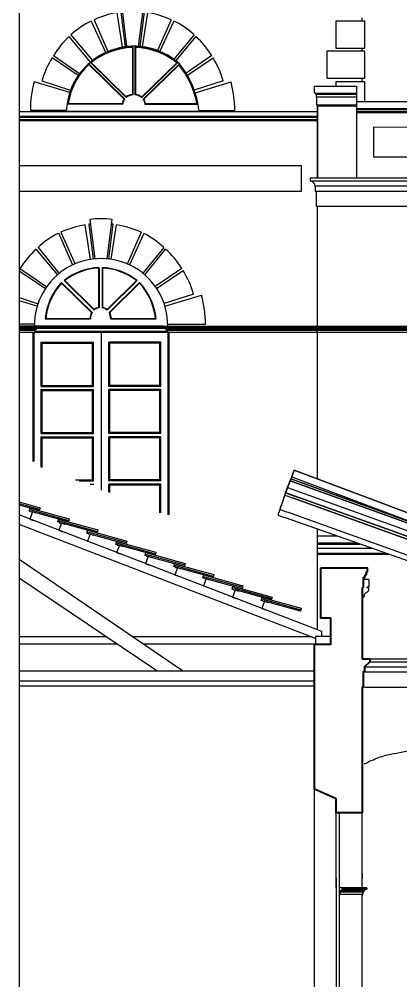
# Model space of a CAD drawing. Extents: x -43 to 90, y 6 to 81.
# Drawn here: x -30.53 to -26.77, y 64.25 to 73.7 of the extents above; entities that cross this region are included whole.
import ezdxf

# ---------------------------------------------------------------- set-up
doc = ezdxf.new("R2010")
doc.units = 0
doc.header["$LTSCALE"] = 0.1
doc.header["$MEASUREMENT"] = 0
for name, color, linetype in [('cobertura nova', 4, 'CONTINUOUS'), ('imagem', 7, 'CONTINUOUS'), ('visto', 9, 'CONTINUOUS')]:
    doc.layers.add(name, color=color, linetype=linetype)
doc.layers.add('cortado', color=7, linetype='CONTINUOUS', lineweight=40)

msp = doc.modelspace()

# ---------------------------------------------------------------- linework, layer by layer
at = {"layer": 'cobertura nova'}
for p, q in [((-27.8451, 69.2042), (-27.852, 69.1859)), ((-27.852, 69.1859), (-27.8451, 69.2042)), ((-27.8451, 69.2042), (-27.852, 69.1859)), ((-27.8519, 69.1858), (-27.845, 69.2042)), ((-27.8519, 69.1859), (-27.8451, 69.2042)), ((-27.8451, 69.2042), (-27.8519, 69.1859)), ((-27.8519, 69.1859), (-27.8451, 69.2042)), ((-27.845, 69.2042), (-27.8519, 69.1859)), ((-27.8519, 69.1859), (-27.845, 69.2042)), ((-27.845, 69.2042), (-27.8519, 69.1859)), ((-27.8519, 69.1859), (-27.845, 69.2042)), ((-27.845, 69.2042), (-27.8519, 69.1859)), ((-27.8519, 69.1859), (-27.845, 69.2042)), ((-27.845, 69.2042), (-27.8519, 69.1859)), ((-27.8519, 69.1859), (-27.845, 69.2042)), ((-27.845, 69.2042), (-27.8519, 69.1859)), ((-27.8519, 69.1859), (-27.845, 69.2042)), ((-27.845, 69.2042), (-27.8519, 69.1858)), ((-27.8519, 69.1858), (-27.845, 69.2042)), ((-27.845, 69.2042), (-27.8519, 69.1858)), ((-27.8519, 69.1858), (-27.845, 69.2042)), ((-27.8205, 69.2698), (-27.8451, 69.2042)), ((-27.8451, 69.2042), (-27.8451, 69.2042)), ((-27.8451, 69.2042), (-27.8451, 69.2042)), ((-27.8451, 69.2042), (-27.845, 69.2042)), ((-27.845, 69.2042), (-27.8204, 69.2697)), ((-27.845, 69.2042), (-26.1748, 68.5777)), ((-27.845, 69.2042), (-27.845, 69.2042)), ((-27.845, 69.2042), (-27.845, 69.2042)), ((-27.845, 69.2042), (-27.845, 69.2042)), ((-27.845, 69.2042), (-27.845, 69.2042)), ((-27.845, 69.2042), (-27.845, 69.2042)), ((-27.845, 69.2042), (-27.845, 69.2042)), ((-27.8205, 69.2698), (-27.8397, 69.2187)), ((-27.8397, 69.2187), (-27.8205, 69.2698)), ((-27.8205, 69.2698), (-27.8397, 69.2187)), ((-27.8397, 69.2187), (-27.8205, 69.2698)), ((-27.8397, 69.2187), (-27.8397, 69.2187)), ((-27.8397, 69.2187), (-27.8397, 69.2187)), ((-27.8396, 69.2186), (-27.8204, 69.2698)), ((-27.8204, 69.2698), (-27.8396, 69.2186)), ((-27.8396, 69.2186), (-27.8204, 69.2698)), ((-27.8204, 69.2698), (-27.8396, 69.2186)), ((-27.8396, 69.2186), (-27.8204, 69.2698)), ((-27.8204, 69.2698), (-27.8396, 69.2186)), ((-27.8396, 69.2186), (-27.8204, 69.2698)), ((-27.8204, 69.2698), (-27.8396, 69.2186)), ((-27.8396, 69.2186), (-27.8205, 69.2698)), ((-27.8205, 69.2698), (-27.8396, 69.2186)), ((-27.8396, 69.2186), (-27.8205, 69.2698)), ((-27.8205, 69.2698), (-27.8396, 69.2186)), ((-27.8396, 69.2186), (-27.8205, 69.2698)), ((-27.8204, 69.2697), (-27.8396, 69.2186)), ((-27.8396, 69.2186), (-27.8204, 69.2697)), ((-27.8204, 69.2697), (-27.8396, 69.2186)), ((-27.8396, 69.2186), (-27.8396, 69.2186)), ((-27.8396, 69.2186), (-27.8396, 69.2186)), ((-27.8396, 69.2186), (-27.8396, 69.2186)), ((-27.8396, 69.2186), (-27.8396, 69.2186)), ((-27.8396, 69.2186), (-27.8396, 69.2186)), ((-27.8396, 69.2186), (-27.8396, 69.2186)), ((-27.8396, 69.2186), (-27.8396, 69.2186)), ((-27.8396, 69.2186), (-27.8396, 69.2186)), ((-27.8205, 69.2698), (-27.8205, 69.2698)), ((-27.8205, 69.2698), (-27.8205, 69.2698)), ((-27.8205, 69.2698), (-27.8205, 69.2698)), ((-27.8205, 69.2698), (-27.8205, 69.2698)), ((-27.8204, 69.2698), (-27.8204, 69.2698)), ((-27.8204, 69.2698), (-27.8204, 69.2698)), ((-27.8204, 69.2698), (-27.8204, 69.2698)), ((-27.8204, 69.2698), (-27.8204, 69.2698)), ((-27.8204, 69.2697), (-25.7496, 68.493)), ((-27.8204, 69.2697), (-27.8204, 69.2697)), ((-27.8204, 69.2697), (-25.7496, 68.493)), ((-25.7496, 68.493), (-27.8204, 69.2697)), ((-27.8204, 69.2697), (-27.8204, 69.2697)), ((-25.7496, 68.493), (-27.8204, 69.2697)), ((-27.8204, 69.2697), (-27.8204, 69.2697)), ((-27.8204, 69.2697), (-25.7496, 68.493)), ((-27.8204, 69.2697), (-27.8204, 69.2697)), ((-27.8204, 69.2697), (-25.7496, 68.493)), ((-25.7496, 68.493), (-27.8204, 69.2697)), ((-27.8204, 69.2697), (-25.7496, 68.493)), ((-27.8204, 69.2697), (-27.8204, 69.2697)), ((-27.8204, 69.2697), (-25.7496, 68.493)), ((-27.8204, 69.2697), (-27.8204, 69.2697)), ((-27.8204, 69.2697), (-25.7496, 68.493)), ((-25.7496, 68.493), (-27.8204, 69.2697)), ((-27.8204, 69.2697), (-27.8204, 69.2697)), ((-27.8204, 69.2697), (-25.7496, 68.493)), ((-27.8204, 69.2697), (-27.8204, 69.2697)), ((-27.8204, 69.2697), (-25.7496, 68.493)), ((-25.7496, 68.493), (-27.8204, 69.2697)), ((-27.8204, 69.2697), (-27.8204, 69.2697)), ((-25.7496, 68.493), (-27.8204, 69.2697)), ((-27.8204, 69.2697), (-27.8204, 69.2697)), ((-27.8204, 69.2697), (-25.7496, 68.493)), ((-27.8204, 69.2697), (-27.8204, 69.2697)), ((-27.8204, 69.2697), (-25.7496, 68.493)), ((-25.7496, 68.493), (-27.8204, 69.2697)), ((-27.8204, 69.2697), (-27.8204, 69.2697)), ((-25.7496, 68.493), (-27.8204, 69.2697)), ((-27.8204, 69.2697), (-27.8204, 69.2697)), ((-27.8204, 69.2697), (-25.7496, 68.493)), ((-27.8204, 69.2697), (-27.8204, 69.2697)), ((-27.8204, 69.2697), (-25.7496, 68.493)), ((-25.7496, 68.493), (-27.8204, 69.2697)), ((-27.8204, 69.2697), (-27.8204, 69.2697)), ((-27.8204, 69.2697), (-25.7496, 68.493)), ((-27.8204, 69.2697), (-25.7496, 68.493)), ((-25.7496, 68.493), (-27.8204, 69.2697)), ((-27.8204, 69.2697), (-27.8204, 69.2697)), ((-25.7496, 68.493), (-27.8204, 69.2697)), ((-27.8204, 69.2697), (-27.8204, 69.2697)), ((-27.8204, 69.2697), (-25.7496, 68.493)), ((-27.8204, 69.2697), (-27.8204, 69.2697)), ((-27.8204, 69.2697), (-25.7496, 68.493)), ((-25.7496, 68.493), (-27.8204, 69.2697)), ((-25.7496, 68.493), (-27.8204, 69.2697)), ((-27.8204, 69.2697), (-27.8204, 69.2697)), ((-25.7496, 68.493), (-27.8204, 69.2697)), ((-27.8204, 69.2697), (-27.8204, 69.2697)), ((-27.8204, 69.2697), (-27.8204, 69.2697)), ((-25.7496, 68.493), (-27.8204, 69.2697)), ((-27.8204, 69.2697), (-25.7496, 68.493)), ((-27.8204, 69.2697), (-27.8204, 69.2697)), ((-27.8204, 69.2697), (-25.7496, 68.493)), ((-25.7496, 68.493), (-27.8204, 69.2697)), ((-25.7496, 68.493), (-27.8204, 69.2697)), ((-27.8204, 69.2697), (-27.8204, 69.2697)), ((-27.8204, 69.2697), (-27.8204, 69.2697)), ((-27.8204, 69.2697), (-27.8204, 69.2697)), ((-27.8204, 69.2697), (-27.8204, 69.2697)), ((-27.8204, 69.2697), (-27.8204, 69.2697)), ((-27.8204, 69.2697), (-27.8204, 69.2697)), ((-27.8204, 69.2697), (-27.8204, 69.2697)), ((-27.8204, 69.2697), (-27.8204, 69.2697)), ((-27.8204, 69.2697), (-27.8204, 69.2697)), ((-25.7496, 68.493), (-27.8204, 69.2697)), ((-27.8204, 69.2697), (-27.8204, 69.2697)), ((-25.7496, 68.493), (-27.8204, 69.2697)), ((-27.8204, 69.2697), (-27.8204, 69.2697)), ((-27.8204, 69.2697), (-25.7496, 68.493)), ((-27.8204, 69.2697), (-27.8204, 69.2697)), ((-27.8204, 69.2697), (-25.7496, 68.493)), ((-27.8203, 69.2697), (-25.7496, 68.493)), ((-27.8203, 69.2697), (-27.8203, 69.2697)), ((-27.8203, 69.2697), (-27.8203, 69.2697)), ((-27.8826, 69.1125), (-27.9058, 69.0465)), ((-27.9057, 69.0464), (-27.8825, 69.1125)), ((-27.8825, 69.1125), (-27.9007, 69.061)), ((-27.9007, 69.061), (-27.8826, 69.1125)), ((-27.8826, 69.1125), (-27.9007, 69.061)), ((-27.9007, 69.061), (-27.8826, 69.1125)), ((-27.8826, 69.1125), (-27.9007, 69.061)), ((-27.9007, 69.061), (-27.8826, 69.1125)), ((-27.8826, 69.1125), (-27.9007, 69.061)), ((-27.9007, 69.061), (-27.8826, 69.1125)), ((-27.8826, 69.1125), (-27.9007, 69.061)), ((-27.9007, 69.061), (-27.8826, 69.1125)), ((-27.8825, 69.1125), (-27.9006, 69.061)), ((-27.9006, 69.061), (-27.8825, 69.1125)), ((-27.8825, 69.1125), (-27.9006, 69.061)), ((-27.9006, 69.061), (-27.8825, 69.1125)), ((-27.8825, 69.1125), (-27.9006, 69.061)), ((-27.9006, 69.061), (-27.8825, 69.1125)), ((-27.8825, 69.1125), (-27.9006, 69.061)), ((-27.9006, 69.061), (-27.8825, 69.1125)), ((-27.8825, 69.1125), (-27.9006, 69.061)), ((-27.9006, 69.061), (-27.8825, 69.1125)), ((-27.8849, 69.1014), (-27.8613, 69.1673)), ((-27.8612, 69.1672), (-27.8849, 69.1014)), ((-27.8826, 69.1125), (-27.8826, 69.1125)), ((-27.8826, 69.1125), (-27.8826, 69.1125)), ((-27.8826, 69.1125), (-27.8826, 69.1125)), ((-27.8826, 69.1125), (-27.8826, 69.1125)), ((-27.8825, 69.1125), (-27.8811, 69.112)), ((-27.8825, 69.1125), (-27.8825, 69.1125)), ((-27.8825, 69.1125), (-27.8811, 69.112)), ((-27.8825, 69.1125), (-27.8825, 69.1125)), ((-27.8825, 69.1125), (-27.8811, 69.112)), ((-27.8811, 69.112), (-27.8825, 69.1125)), ((-27.8811, 69.112), (-27.8825, 69.1125)), ((-27.8825, 69.1125), (-27.8825, 69.1125)), ((-27.8825, 69.1125), (-27.8811, 69.112)), ((-27.8825, 69.1125), (-27.8825, 69.1125)), ((-27.8811, 69.112), (-27.8825, 69.1125)), ((-27.8811, 69.112), (-27.8825, 69.1125)), ((-27.8825, 69.1125), (-27.8825, 69.1125)), ((-27.8811, 69.112), (-27.8825, 69.1125)), ((-27.8825, 69.1125), (-27.8825, 69.1125)), ((-27.8825, 69.1125), (-27.8825, 69.1125)), ((-27.8811, 69.112), (-27.8825, 69.1125)), ((-27.8825, 69.1125), (-27.8825, 69.1125)), ((-27.8825, 69.1125), (-27.8811, 69.112)), ((-27.8825, 69.1125), (-27.8825, 69.1125)), ((-27.8811, 69.112), (-27.8825, 69.1125)), ((-27.8825, 69.1125), (-27.8811, 69.112)), ((-27.8825, 69.1125), (-27.8825, 69.1125)), ((-27.8825, 69.1125), (-27.8825, 69.1125)), ((-27.8811, 69.112), (-27.8825, 69.1125)), ((-27.8825, 69.1125), (-27.8825, 69.1125)), ((-27.8825, 69.1125), (-27.8811, 69.112)), ((-27.8825, 69.1125), (-27.8825, 69.1125)), ((-27.8825, 69.1125), (-27.8825, 69.1125)), ((-27.8825, 69.1125), (-27.8825, 69.1125)), ((-27.8825, 69.1125), (-27.8825, 69.1125)), ((-27.8825, 69.1125), (-27.8825, 69.1125)), ((-27.8825, 69.1125), (-27.8825, 69.1125)), ((-27.8825, 69.1125), (-27.8825, 69.1125)), ((-27.8825, 69.1125), (-27.8825, 69.1125)), ((-27.8825, 69.1125), (-27.8825, 69.1125)), ((-27.8825, 69.1125), (-27.8825, 69.1125)), ((-27.8825, 69.1125), (-27.8825, 69.1125)), ((-27.8825, 69.1125), (-27.8825, 69.1125)), ((-27.8825, 69.1125), (-27.8825, 69.1125)), ((-27.8825, 69.1125), (-27.8825, 69.1125)), ((-27.8811, 69.112), (-27.8825, 69.1125)), ((-27.8825, 69.1125), (-27.8825, 69.1125)), ((-27.8811, 69.112), (-27.8825, 69.1125)), ((-27.8825, 69.1125), (-27.8825, 69.1125)), ((-27.8825, 69.1125), (-27.8811, 69.112)), ((-27.8811, 69.112), (-27.8825, 69.1125)), ((-27.8825, 69.1125), (-27.8825, 69.1125)), ((-27.8825, 69.1125), (-27.8825, 69.1125)), ((-27.8825, 69.1125), (-27.8811, 69.112)), ((-27.8825, 69.1125), (-27.8811, 69.112)), ((-27.8825, 69.1125), (-27.8825, 69.1125)), ((-27.8825, 69.1125), (-27.8811, 69.112)), ((-27.8811, 69.112), (-27.8825, 69.1125)), ((-27.8825, 69.1125), (-27.8825, 69.1125)), ((-27.8811, 69.112), (-27.8825, 69.1125)), ((-27.8825, 69.1125), (-27.8825, 69.1125)), ((-27.8825, 69.1125), (-27.8811, 69.112)), ((-27.8825, 69.1125), (-27.8825, 69.1125)), ((-27.8825, 69.1125), (-27.8811, 69.112)), ((-27.8811, 69.112), (-27.8825, 69.1125)), ((-27.8825, 69.1125), (-27.8825, 69.1125)), ((-27.8811, 69.112), (-27.8825, 69.1125)), ((-27.8825, 69.1125), (-27.8825, 69.1125)), ((-27.8811, 69.112), (-27.8825, 69.1125)), ((-27.8825, 69.1125), (-27.8825, 69.1125)), ((-27.8825, 69.1125), (-27.8811, 69.112)), ((-27.8825, 69.1125), (-27.8825, 69.1125)), ((-27.8811, 69.112), (-27.8825, 69.1125)), ((-27.8825, 69.1125), (-27.8824, 69.1125)), ((-27.8824, 69.1125), (-27.8811, 69.112)), ((-27.8824, 69.1125), (-27.8824, 69.1125)), ((-27.8824, 69.1125), (-27.8811, 69.112)), ((-27.8824, 69.1125), (-27.8824, 69.1125)), ((-27.8824, 69.1125), (-27.8811, 69.112)), ((-27.8824, 69.1125), (-27.8824, 69.1125)), ((-27.8824, 69.1125), (-27.8824, 69.1125)), ((-27.8824, 69.1125), (-27.8811, 69.112)), ((-27.8811, 69.112), (-27.8824, 69.1125)), ((-27.8824, 69.1125), (-27.8824, 69.1125)), ((-27.8613, 69.1673), (-27.8797, 69.1159)), ((-27.8797, 69.1159), (-27.8797, 69.1159)), ((-27.8612, 69.1672), (-27.8613, 69.1673)), ((-27.8612, 69.1673), (-27.8613, 69.1673)), ((-27.8613, 69.1673), (-27.8613, 69.1673)), ((-27.8613, 69.1673), (-27.8612, 69.1673)), ((-27.8613, 69.1673), (-27.8613, 69.1673)), ((-27.8613, 69.1673), (-27.8613, 69.1673)), ((-25.3777, 68.2738), (-27.8612, 69.1673)), ((-27.8612, 69.1673), (-27.8612, 69.1673)), ((-27.8612, 69.1673), (-25.3777, 68.2738)), ((-27.8612, 69.1673), (-27.8612, 69.1673)), ((-27.8613, 69.1673), (-27.8612, 69.1673)), ((-27.8612, 69.1673), (-20.26, 66.4326)), ((-27.8613, 69.1673), (-27.8613, 69.1673)), ((-20.26, 66.4326), (-27.8612, 69.1673)), ((-27.8613, 69.1673), (-27.8612, 69.1673)), ((-27.8612, 69.1673), (-20.26, 66.4326)), ((-20.26, 66.4326), (-27.8613, 69.1673)), ((-27.8613, 69.1673), (-27.8613, 69.1673)), ((-20.26, 66.4326), (-27.8612, 69.1673)), ((-27.8612, 69.1673), (-20.26, 66.4326)), ((-20.26, 66.4326), (-27.8613, 69.1673)), ((-27.8613, 69.1673), (-27.8613, 69.1673)), ((-27.8612, 69.1673), (-20.26, 66.4326)), ((-27.8613, 69.1673), (-27.8612, 69.1673)), ((-27.8612, 69.1673), (-20.26, 66.4326)), ((-27.8613, 69.1673), (-27.8612, 69.1673)), ((-27.8612, 69.1673), (-20.26, 66.4326)), ((-27.8613, 69.1673), (-27.8613, 69.1673)), ((-27.8613, 69.1673), (-27.8613, 69.1673)), ((-20.26, 66.4326), (-27.8612, 69.1673)), ((-27.8612, 69.1673), (-27.8613, 69.1673)), ((-27.8613, 69.1673), (-27.8612, 69.1673)), ((-27.8612, 69.1673), (-20.26, 66.4326)), ((-27.8613, 69.1673), (-27.8613, 69.1673)), ((-27.8612, 69.1673), (-20.26, 66.4326)), ((-27.8612, 69.1673), (-27.8613, 69.1673)), ((-20.26, 66.4326), (-27.8612, 69.1673)), ((-27.8612, 69.1673), (-27.8613, 69.1673)), ((-27.8612, 69.1673), (-27.8612, 69.1673)), ((-27.8612, 69.1673), (-25.3777, 68.2738)), ((-27.8612, 69.1673), (-27.8612, 69.1673)), ((-27.8612, 69.1673), (-27.8612, 69.1673)), ((-27.8612, 69.1673), (-25.3777, 68.2738)), ((-25.3777, 68.2738), (-27.8612, 69.1673)), ((-27.8612, 69.1673), (-27.8612, 69.1673)), ((-27.8612, 69.1673), (-27.8612, 69.1673)), ((-27.8612, 69.1673), (-27.8612, 69.1673)), ((-27.8612, 69.1673), (-25.3777, 68.2738)), ((-27.8612, 69.1673), (-27.8612, 69.1673)), ((-27.8612, 69.1673), (-27.8612, 69.1673)), ((-27.8612, 69.1673), (-25.3777, 68.2738)), ((-25.3777, 68.2738), (-27.8612, 69.1673)), ((-27.8612, 69.1673), (-27.8612, 69.1673)), ((-25.3777, 68.2738), (-27.8612, 69.1673)), ((-27.8612, 69.1673), (-27.8612, 69.1673)), ((-27.8612, 69.1673), (-27.8612, 69.1673)), ((-27.8612, 69.1673), (-25.3777, 68.2738)), ((-27.8612, 69.1673), (-27.8612, 69.1673)), ((-27.8612, 69.1673), (-27.8612, 69.1673)), ((-27.8612, 69.1673), (-25.3777, 68.2738)), ((-25.3777, 68.2738), (-27.8612, 69.1673)), ((-27.8612, 69.1673), (-27.8612, 69.1673)), ((-27.8612, 69.1673), (-27.8612, 69.1673)), ((-27.8612, 69.1673), (-27.8612, 69.1673)), ((-27.8612, 69.1673), (-27.8612, 69.1673)), ((-27.8612, 69.1673), (-25.3777, 68.2738)), ((-27.8612, 69.1673), (-27.8612, 69.1673)), ((-27.8612, 69.1673), (-27.8612, 69.1673)), ((-27.8612, 69.1673), (-25.3777, 68.2738)), ((-25.3777, 68.2738), (-27.8612, 69.1673)), ((-27.8612, 69.1673), (-27.8612, 69.1673)), ((-27.8612, 69.1673), (-27.8612, 69.1673)), ((-27.8612, 69.1673), (-27.8612, 69.1673)), ((-27.8612, 69.1673), (-27.8612, 69.1673)), ((-27.8612, 69.1673), (-25.3777, 68.2738)), ((-27.8612, 69.1673), (-27.8612, 69.1673)), ((-27.8612, 69.1673), (-27.8612, 69.1673)), ((-27.8612, 69.1673), (-25.3777, 68.2738)), ((-25.3777, 68.2738), (-27.8612, 69.1673)), ((-27.8612, 69.1673), (-27.8612, 69.1673)), ((-25.3777, 68.2738), (-27.8612, 69.1673)), ((-27.8612, 69.1673), (-27.8612, 69.1673)), ((-27.8612, 69.1673), (-27.8612, 69.1673)), ((-27.8612, 69.1673), (-25.3777, 68.2738)), ((-27.8612, 69.1673), (-27.8612, 69.1673)), ((-27.8612, 69.1673), (-25.3777, 68.2738)), ((-25.3777, 68.2738), (-27.8612, 69.1673)), ((-27.8612, 69.1673), (-27.8612, 69.1673)), ((-27.8612, 69.1673), (-25.3777, 68.2738)), ((-27.8612, 69.1673), (-27.8612, 69.1673)), ((-27.8612, 69.1673), (-27.8612, 69.1673)), ((-27.8612, 69.1673), (-25.3777, 68.2738)), ((-25.3777, 68.2738), (-27.8612, 69.1673)), ((-27.8612, 69.1673), (-27.8612, 69.1673)), ((-25.3777, 68.2738), (-27.8612, 69.1673)), ((-27.8612, 69.1673), (-27.8612, 69.1673)), ((-27.8612, 69.1673), (-25.3777, 68.2738)), ((-27.8612, 69.1673), (-27.8612, 69.1673)), ((-27.8612, 69.1673), (-27.8612, 69.1673)), ((-27.8612, 69.1673), (-25.3777, 68.2738)), ((-27.8612, 69.1673), (-27.8612, 69.1673)), ((-27.8612, 69.1673), (-27.8612, 69.1673)), ((-27.8612, 69.1673), (-27.8612, 69.1673)), ((-27.8612, 69.1673), (-27.8612, 69.1673)), ((-27.8612, 69.1673), (-27.8612, 69.1673)), ((-27.8612, 69.1673), (-27.8612, 69.1673)), ((-27.8612, 69.1673), (-27.8612, 69.1673)), ((-27.8612, 69.1673), (-27.8612, 69.1673)), ((-27.8612, 69.1673), (-27.8612, 69.1673)), ((-27.8612, 69.1673), (-27.8612, 69.1673)), ((-27.8612, 69.1673), (-27.8612, 69.1673)), ((-27.8612, 69.1673), (-27.8612, 69.1673)), ((-27.8612, 69.1673), (-27.8612, 69.1673)), ((-27.8612, 69.1673), (-27.8612, 69.1673)), ((-27.8612, 69.1673), (-27.8612, 69.1673)), ((-27.8612, 69.1673), (-27.8612, 69.1673)), ((-27.8612, 69.1673), (-27.8612, 69.1673)), ((-27.8612, 69.1673), (-27.8612, 69.1673)), ((-27.8612, 69.1673), (-27.8612, 69.1673)), ((-27.8612, 69.1673), (-27.8612, 69.1673)), ((-27.8612, 69.1673), (-27.8612, 69.1673)), ((-27.8612, 69.1673), (-27.8612, 69.1673)), ((-27.8612, 69.1673), (-27.8612, 69.1673)), ((-27.8612, 69.1673), (-27.8612, 69.1673)), ((-27.8612, 69.1673), (-27.8612, 69.1673)), ((-27.8612, 69.1673), (-27.8612, 69.1673)), ((-27.8612, 69.1673), (-27.8612, 69.1673)), ((-27.8612, 69.1673), (-27.8612, 69.1673)), ((-27.8612, 69.1673), (-27.8612, 69.1673)), ((-27.8612, 69.1673), (-27.8612, 69.1673)), ((-27.8612, 69.1673), (-27.8612, 69.1673)), ((-27.8612, 69.1673), (-27.8612, 69.1673)), ((-27.8612, 69.1673), (-27.8612, 69.1673)), ((-27.8612, 69.1673), (-27.8612, 69.1673)), ((-27.8612, 69.1673), (-27.8612, 69.1672)), ((-27.8612, 69.1672), (-20.26, 66.4326)), ((-20.26, 66.4326), (-27.8612, 69.1672)), ((-27.8608, 69.1671), (-27.8537, 69.1865)), ((-27.8537, 69.1865), (-27.8608, 69.1671)), ((-27.8608, 69.1671), (-27.8537, 69.1865)), ((-27.8537, 69.1865), (-27.8608, 69.1671)), ((-27.8608, 69.1671), (-27.8537, 69.1865)), ((-27.8537, 69.1865), (-27.8608, 69.1671)), ((-27.8608, 69.1671), (-27.8537, 69.1865)), ((-27.8537, 69.1865), (-27.8608, 69.1671)), ((-27.8608, 69.1671), (-27.8537, 69.1865)), ((-27.8537, 69.1865), (-27.8608, 69.1671)), ((-27.8537, 69.1865), (-27.8607, 69.1671)), ((-27.8607, 69.1671), (-27.8537, 69.1865)), ((-27.8537, 69.1865), (-27.8607, 69.1671)), ((-27.8607, 69.1671), (-27.8537, 69.1865)), ((-27.8537, 69.1865), (-27.8607, 69.1671)), ((-27.8537, 69.1865), (-27.8537, 69.1865)), ((-27.8537, 69.1865), (-27.8537, 69.1865)), ((-27.8537, 69.1865), (-27.8537, 69.1865)), ((-27.8537, 69.1865), (-27.8537, 69.1865)), ((-27.8537, 69.1865), (-27.8537, 69.1865)), ((-27.8537, 69.1865), (-27.8537, 69.1865)), ((-27.8537, 69.1865), (-27.8537, 69.1865)), ((-27.8537, 69.1865), (-27.8537, 69.1865)), ((-27.8537, 69.1865), (-27.8537, 69.1865)), ((-27.8537, 69.1865), (-27.8537, 69.1865)), ((-27.8537, 69.1865), (-27.8537, 69.1865)), ((-27.8537, 69.1865), (-27.8537, 69.1865)), ((-27.8537, 69.1865), (-27.8537, 69.1865)), ((-27.8537, 69.1865), (-27.8537, 69.1865)), ((-27.8537, 69.1865), (-27.8537, 69.1865)), ((-27.8537, 69.1865), (-27.8537, 69.1865)), ((-27.8537, 69.1865), (-27.8537, 69.1865)), ((-27.8537, 69.1865), (-27.8537, 69.1865)), ((-27.8537, 69.1865), (-27.8537, 69.1865)), ((-27.8537, 69.1865), (-27.8537, 69.1865)), ((-27.8537, 69.1865), (-27.8537, 69.1865)), ((-27.8537, 69.1865), (-27.8537, 69.1865)), ((-27.8537, 69.1865), (-27.8537, 69.1865)), ((-27.8537, 69.1865), (-27.8537, 69.1865)), ((-27.8537, 69.1865), (-27.8537, 69.1865)), ((-27.8537, 69.1865), (-25.7978, 68.441)), ((-25.7978, 68.441), (-27.8537, 69.1865)), ((-27.8537, 69.1865), (-27.8537, 69.1865)), ((-27.8537, 69.1865), (-25.7978, 68.441)), ((-27.8537, 69.1865), (-27.8537, 69.1865)), ((-27.8537, 69.1865), (-25.7978, 68.441)), ((-27.8537, 69.1865), (-27.8537, 69.1865)), ((-27.8537, 69.1865), (-25.7978, 68.441)), ((-27.8537, 69.1865), (-27.8537, 69.1865)), ((-27.8537, 69.1865), (-25.7978, 68.441)), ((-27.8537, 69.1865), (-27.8537, 69.1865)), ((-27.8537, 69.1865), (-25.7978, 68.441)), ((-27.8537, 69.1865), (-27.8537, 69.1865)), ((-25.7978, 68.441), (-27.8537, 69.1865)), ((-27.8537, 69.1865), (-25.7978, 68.441)), ((-27.8537, 69.1865), (-27.8537, 69.1865)), ((-27.8537, 69.1865), (-25.7978, 68.441)), ((-25.7978, 68.441), (-27.8537, 69.1865)), ((-27.8537, 69.1865), (-27.8537, 69.1865)), ((-25.7978, 68.441), (-27.8537, 69.1865)), ((-27.8537, 69.1865), (-27.8537, 69.1865)), ((-27.8537, 69.1865), (-25.7978, 68.441)), ((-27.8537, 69.1865), (-25.7978, 68.441)), ((-27.8537, 69.1865), (-27.8537, 69.1865)), ((-25.7978, 68.441), (-27.8537, 69.1865)), ((-27.8537, 69.1865), (-25.7978, 68.441)), ((-27.8537, 69.1865), (-27.8537, 69.1865)), ((-27.8537, 69.1865), (-25.7978, 68.441)), ((-25.7978, 68.441), (-27.8537, 69.1865)), ((-27.8537, 69.1865), (-27.8537, 69.1865)), ((-25.7978, 68.441), (-27.8537, 69.1865)), ((-27.8537, 69.1865), (-27.8537, 69.1865)), ((-27.8537, 69.1865), (-25.7978, 68.441)), ((-27.8537, 69.1865), (-27.8537, 69.1865)), ((-27.8537, 69.1865), (-25.7978, 68.441)), ((-27.8537, 69.1865), (-27.8537, 69.1865)), ((-25.7978, 68.441), (-27.8537, 69.1865)), ((-27.8537, 69.1865), (-27.8537, 69.1865)), ((-25.7978, 68.441), (-27.8537, 69.1865)), ((-27.8537, 69.1865), (-27.8537, 69.1865)), ((-27.8537, 69.1865), (-25.7978, 68.441)), ((-27.8537, 69.1865), (-27.8537, 69.1865)), ((-25.7978, 68.441), (-27.8537, 69.1865)), ((-27.8537, 69.1865), (-27.8537, 69.1865)), ((-27.8537, 69.1865), (-25.7978, 68.441)), ((-27.8537, 69.1865), (-27.8537, 69.1865)), ((-27.8537, 69.1865), (-25.7978, 68.441)), ((-27.8537, 69.1865), (-27.8537, 69.1865)), ((-25.7978, 68.441), (-27.8537, 69.1865)), ((-27.8537, 69.1865), (-27.8537, 69.1865)), ((-27.8537, 69.1865), (-25.7978, 68.441)), ((-27.8537, 69.1865), (-27.8537, 69.1865)), ((-25.7978, 68.441), (-27.8537, 69.1865)), ((-25.7978, 68.441), (-27.8537, 69.1865)), ((-25.7978, 68.441), (-27.8537, 69.1865)), ((-27.8537, 69.1865), (-27.8537, 69.1865)), ((-27.8537, 69.1865), (-25.7978, 68.441)), ((-27.8537, 69.1865), (-27.8537, 69.1865)), ((-25.7978, 68.441), (-27.8537, 69.1865)), ((-27.8537, 69.1865), (-27.8537, 69.1865)), ((-25.7978, 68.441), (-27.8537, 69.1865)), ((-27.8537, 69.1865), (-27.8537, 69.1865)), ((-25.7978, 68.441), (-27.8537, 69.1865)), ((-27.8537, 69.1865), (-27.8537, 69.1865)), ((-25.7978, 68.441), (-27.8537, 69.1865)), ((-27.8537, 69.1865), (-27.8537, 69.1865)), ((-27.8537, 69.1865), (-25.7978, 68.441)), ((-27.9119, 69.0265), (-27.9627, 68.8854)), ((-27.9058, 69.0465), (-27.9239, 68.995)), ((-27.9239, 68.995), (-27.9058, 69.0465)), ((-27.9058, 69.0465), (-27.9239, 68.9949)), ((-27.9239, 68.9949), (-27.9058, 69.0465)), ((-27.9058, 69.0465), (-27.9239, 68.9949)), ((-27.9239, 68.9949), (-27.9058, 69.0465)), ((-27.9058, 69.0465), (-27.9239, 68.9949)), ((-27.9239, 68.9949), (-27.9058, 69.0464)), ((-27.9058, 69.0464), (-27.9239, 68.9949)), ((-27.9239, 68.9949), (-27.9058, 69.0464)), ((-27.9058, 69.0464), (-27.9239, 68.9949)), ((-27.9239, 68.9949), (-27.9058, 69.0464)), ((-27.9057, 69.0464), (-27.9239, 68.9949)), ((-27.9239, 68.9949), (-27.9057, 69.0464)), ((-27.9238, 68.9949), (-27.9057, 69.0464)), ((-27.9057, 69.0464), (-27.9238, 68.9949)), ((-27.9238, 68.9949), (-27.9057, 69.0464)), ((-27.9057, 69.0464), (-27.9238, 68.9949)), ((-27.9238, 68.9949), (-27.9057, 69.0464)), ((-27.9057, 69.0464), (-27.9238, 68.9949)), ((-27.9238, 68.9949), (-27.9057, 69.0464)), ((-27.9119, 69.0265), (-27.8366, 68.9995)), ((-27.9058, 69.0465), (-27.9058, 69.0465)), ((-27.9058, 69.0465), (-27.9058, 69.0465)), ((-27.9058, 69.0465), (-27.9058, 69.0465)), ((-27.9058, 69.0464), (-27.9058, 69.0464)), ((-27.9058, 69.0464), (-27.9058, 69.0464)), ((-27.9058, 69.0464), (-27.9057, 69.0464)), ((-27.3594, 68.8543), (-27.9057, 69.0464)), ((-27.9057, 69.0464), (-27.9057, 69.0464)), ((-27.9057, 69.0464), (-27.9057, 69.0464)), ((-27.9057, 69.0464), (-27.9057, 69.0464)), ((-27.9057, 69.0464), (-27.9057, 69.0464)), ((-27.8849, 69.1014), (-27.9034, 69.05)), ((-27.9034, 69.05), (-27.8849, 69.1014)), ((-27.8849, 69.1014), (-27.9034, 69.05)), ((-27.9034, 69.05), (-27.9034, 69.05)), ((-27.9034, 69.05), (-27.9034, 69.05)), ((-27.9034, 69.05), (-27.9034, 69.05)), ((-27.9034, 69.05), (-20.3022, 66.3154)), ((-20.3021, 66.3154), (-27.9034, 69.05)), ((-27.9007, 69.061), (-27.9007, 69.061)), ((-27.9007, 69.061), (-27.9007, 69.061)), ((-27.9007, 69.061), (-27.9007, 69.061)), ((-27.9007, 69.061), (-27.9007, 69.061)), ((-27.9007, 69.061), (-27.9007, 69.061)), ((-27.9006, 69.061), (-27.9006, 69.061)), ((-27.9006, 69.061), (-27.9006, 69.061)), ((-27.9006, 69.061), (-27.9006, 69.061)), ((-27.9006, 69.061), (-27.9006, 69.061)), ((-27.9006, 69.061), (-27.9006, 69.061)), ((-27.8849, 69.1014), (-27.8849, 69.1014)), ((-27.8849, 69.1014), (-27.8849, 69.1014)), ((-27.8849, 69.1014), (-27.8849, 69.1014)), ((-27.8849, 69.1014), (-27.8849, 69.1014)), ((-27.8849, 69.1014), (-27.8849, 69.1014)), ((-27.8849, 69.1014), (-27.8849, 69.1014)), ((-27.8849, 69.1014), (-20.2837, 66.3667)), ((-27.9559, 68.9048), (-27.9427, 68.9411)), ((-27.9321, 68.9713), (-27.9466, 68.9301)), ((-27.9321, 68.9713), (-27.9318, 68.9712)), ((-27.9321, 68.9713), (-27.932, 68.9707)), ((-27.9318, 68.9712), (-27.9313, 68.9725)), ((-27.9256, 68.9892), (-27.9235, 68.9948)), ((-27.9235, 68.9948), (-27.9256, 68.9892)), ((-27.9256, 68.9892), (-27.9235, 68.9948)), ((-27.9256, 68.9892), (-27.9256, 68.9892)), ((-27.9256, 68.9892), (-27.9256, 68.9892)), ((-27.9256, 68.9892), (-27.9253, 68.9891)), ((-27.9253, 68.9891), (-27.9256, 68.9892)), ((-27.9253, 68.9891), (-27.9256, 68.9892)), ((-27.9239, 68.995), (-27.9239, 68.995)), ((-27.9239, 68.9949), (-27.9239, 68.9949)), ((-27.9239, 68.9949), (-27.9239, 68.9949)), ((-27.9239, 68.9949), (-27.9239, 68.9949)), ((-27.9239, 68.9949), (-27.9239, 68.9949)), ((-27.9239, 68.9949), (-27.9239, 68.9949)), ((-27.9239, 68.9949), (-27.9239, 68.9949)), ((-27.9233, 68.9947), (-27.9238, 68.9949)), ((-27.9238, 68.9949), (-27.9238, 68.9949)), ((-27.9238, 68.9949), (-27.9238, 68.9949)), ((-27.9238, 68.9949), (-27.9238, 68.9949)), ((-27.9238, 68.9949), (-27.9233, 68.9947)), ((-27.8366, 68.9995), (-27.8366, 68.9994)), ((-25.4283, 68.133), (-27.8366, 68.9995)), ((-27.8366, 68.9994), (-25.4283, 68.133)), ((-25.7496, 68.493), (-27.1267, 69.0095)), ((-27.9623, 68.8853), (-27.9818, 68.8298)), ((-27.9818, 68.8298), (-27.9064, 68.8033)), ((-27.9627, 68.8854), (-27.8874, 68.8583)), ((-27.9556, 68.9051), (-27.9559, 68.9048)), ((-27.9557, 68.9048), (-27.9559, 68.9048)), ((-25.4791, 67.9919), (-27.8874, 68.8583)), ((-20.26, 66.4326), (-27.102, 68.8941)), ((-25.9877, 68.1286), (-27.9064, 68.8033))]:
    msp.add_line(p, q, dxfattribs=at)
at = {"layer": 'cortado', "linetype": 'ByBlock'}
msp.add_lwpolyline([(-27.5593, 68.3123), (-27.1021, 68.3123), (-27.1021, 68.2673), (-27.1132, 68.2673), (-27.1132, 68.2416), (-27.1232, 68.2416), (-27.1321, 68.2123), (-27.1421, 68.2123), (-27.1421, 68.1223), (-27.1521, 68.1123), (-27.1522, 67.4176), (-27.0771, 67.4175), (-27.0771, 67.3876), (-27.1271, 67.3375), (-27.1271, 67.2876), (-27.1421, 67.2875), (-27.1421, 67.1375), (-27.1521, 67.1375), (-27.1521, 65.9023), (-27.4071, 65.9023), (-27.4071, 66.0398), (-27.6208, 66.1334), (-27.6208, 67.5595), (-27.4605, 67.5595), (-27.4605, 67.8169), (-27.5593, 67.8169)], close=True, dxfattribs=at)
at = {"layer": 'imagem', "linetype": 'ByBlock'}
msp.add_lwpolyline([(-30.5272, 81.1636), (-30.5272, 59.1814), (-8.6408, 59.1814), (-8.6408, 81.1636)], close=True, dxfattribs=at)
at = {"layer": 'visto'}
for p, q in [((-29.5089, 73.4299), (-29.5623, 73.7704)), ((-29.5281, 73.7756), (-29.4855, 73.4334)), ((-29.5177, 73.8217), (-29.4696, 73.4353)), ((-29.353, 73.4378), (-29.3051, 73.8217)), ((-29.3369, 73.4365), (-29.2946, 73.7756)), ((-29.3133, 73.434), (-29.2605, 73.7704)), ((-29.6752, 73.3786), (-29.8196, 73.6879)), ((-29.7909, 73.698), (-29.6536, 73.388)), ((-29.032, 73.698), (-29.165, 73.3975)), ((-29.1428, 73.3888), (-29.0033, 73.6879)), ((-30.0186, 73.55), (-29.8062, 73.2991)), ((-28.8043, 73.55), (-29.0057, 73.3121)), ((-29.8253, 73.2837), (-30.0362, 73.5346)), ((-28.9861, 73.2973), (-28.7867, 73.5346)), ((-29.4127, 73.4257), (-29.4133, 72.9647)), ((-29.4077, 73.4307), (-29.4083, 72.9603)), ((-29.3877, 73.4307), (-29.3883, 72.9603)), ((-29.3827, 73.4256), (-29.3833, 72.9647)), ((-29.9461, 73.1511), (-30.2038, 73.3261)), ((-30.1912, 73.3466), (-29.9327, 73.1698)), ((-29.8424, 73.2655), (-29.4891, 72.92)), ((-29.8265, 73.2781), (-29.4757, 72.9348)), ((-29.8187, 73.2778), (-29.4756, 72.9415)), ((-28.9693, 73.2768), (-29.3211, 72.9347)), ((-28.9771, 73.2765), (-29.3211, 72.9413)), ((-28.6316, 73.3466), (-28.884, 73.174)), ((-28.8722, 73.1542), (-28.619, 73.3261)), ((-29.8425, 73.2589), (-29.4957, 72.9192)), ((-28.9535, 73.2641), (-29.3077, 72.9198)), ((-28.9533, 73.2576), (-29.3011, 72.919)), ((-30.0297, 72.9834), (-30.3808, 73.0878)), ((-30.3034, 73.0998), (-30.0214, 73.0069)), ((-28.5194, 73.0998), (-28.8037, 73.0062)), ((-28.7957, 72.9826), (-28.442, 73.0878)), ((-27.6196, 73.0475), (-27.2061, 73.0475)), ((-27.6196, 72.9775), (-27.6196, 73.0475)), ((-27.2061, 73.0475), (-27.2061, 72.1425)), ((-27.6096, 72.9775), (-27.6196, 72.9775)), ((-27.6096, 72.9775), (-27.2061, 72.9775)), ((-27.6096, 72.9775), (-27.6096, 72.9675)), ((-27.6046, 72.9675), (-27.6096, 72.9675)), ((-27.6046, 72.9675), (-27.2061, 72.9675)), ((-27.6046, 72.9675), (-27.6046, 72.9425)), ((-27.5996, 72.9425), (-27.6046, 72.9425)), ((-27.5996, 72.9425), (-27.2061, 72.9425)), ((-27.5996, 72.9425), (-27.5996, 72.8625)), ((-27.2061, 72.8975), (-25.1886, 72.8966)), ((-30.5272, 72.7965), (-27.5896, 72.7965)), ((-30.063, 72.8083), (-30.4171, 72.8083)), ((-30.0633, 72.8018), (-28.7566, 72.8018)), ((-30.0506, 72.8718), (-29.508, 72.8709)), ((-30.0442, 72.8768), (-29.5124, 72.876)), ((-29.289, 72.8707), (-28.7712, 72.8707)), ((-29.2845, 72.8757), (-28.7775, 72.8757)), ((-28.7577, 72.8083), (-28.4058, 72.8083)), ((-27.5996, 72.8625), (-27.5946, 72.8625)), ((-27.5946, 72.8625), (-27.2061, 72.8625)), ((-27.5946, 72.8625), (-27.5946, 72.8525)), ((-27.5946, 72.8525), (-27.5896, 72.8525)), ((-27.5896, 72.1425), (-27.5896, 72.8525)), ((-27.5896, 72.8525), (-27.2061, 72.8525)), ((-27.5896, 72.8525), (-27.5896, 72.1425)), ((-27.2061, 72.8275), (-25.1886, 72.8266)), ((-27.2061, 72.8175), (-25.1886, 72.8166)), ((-27.2061, 72.7975), (-25.1886, 72.7966)), ((-27.5896, 72.7484), (-30.5272, 72.7484)), ((-27.5896, 72.7384), (-30.5272, 72.7384)), ((-27.5896, 72.7156), (-30.5272, 72.7156)), ((-27.5896, 72.7056), (-30.5272, 72.7056)), ((-27.2061, 72.7875), (-25.1886, 72.7866)), ((-27.6646, 72.1425), (-27.6646, 72.1125)), ((-27.6646, 72.1425), (-27.6646, 72.1125)), ((-24.7283, 72.1423), (-27.6646, 72.1425)), ((-24.7062, 72.1123), (-27.6646, 72.1125)), ((-27.6146, 72.0625), (-27.6146, 72.0125)), ((-27.6146, 72.0625), (-27.6146, 72.0125)), ((-25.9314, 72.0624), (-27.6146, 72.0625)), ((-27.5996, 72.0125), (-27.6146, 72.0125)), ((-27.5996, 72.0125), (-27.6146, 72.0125)), ((-25.9808, 72.0124), (-27.6146, 72.0125)), ((-27.5996, 71.8625), (-27.5996, 72.0125)), ((-27.5996, 71.8625), (-27.5896, 71.8625)), ((-27.5897, 70.6885), (-27.5895, 71.8625)), ((-26.2889, 71.8624), (-27.5896, 71.8625)), ((-29.8241, 71.344), (-29.8781, 71.684)), ((-29.843, 71.6894), (-29.7999, 71.3474)), ((-29.8322, 71.7362), (-29.7834, 71.3491)), ((-29.6625, 71.3494), (-29.6137, 71.7362)), ((-29.646, 71.3478), (-29.6029, 71.6894)), ((-29.6218, 71.3443), (-29.5679, 71.684)), ((-30.0019, 71.2919), (-30.1376, 71.6002)), ((-30.1181, 71.6105), (-29.9796, 71.3016)), ((-29.3279, 71.6105), (-29.4608, 71.3028)), ((-29.4385, 71.2932), (-29.2984, 71.6002)), ((-30.1463, 71.1932), (-30.3603, 71.4446)), ((-30.3422, 71.4602), (-30.1369, 71.2091)), ((-29.1038, 71.4602), (-29.3077, 71.2108)), ((-29.2882, 71.1949), (-29.0857, 71.4446)), ((-30.268, 71.0554), (-30.5272, 71.2293)), ((-30.5197, 71.2537), (-30.2547, 71.0747)), ((-29.7463, 71.257), (-29.7463, 70.8711)), ((-29.7413, 71.2621), (-29.7413, 70.8669)), ((-29.7113, 71.2621), (-29.7113, 70.8669)), ((-29.7063, 71.257), (-29.7063, 70.8711)), ((-28.9263, 71.2537), (-29.1889, 71.0763)), ((-29.1756, 71.057), (-28.9134, 71.2329)), ((-30.1101, 71.1104), (-29.8163, 70.8215)), ((-30.11, 71.1172), (-29.8101, 70.8226)), ((-30.0861, 71.136), (-29.7902, 70.845)), ((-30.0782, 71.1356), (-29.7899, 70.8515)), ((-29.3743, 71.1356), (-29.6626, 70.8515)), ((-29.3664, 71.136), (-29.6624, 70.845)), ((-29.3425, 71.1172), (-29.6424, 70.8226)), ((-29.3424, 71.1104), (-29.6362, 70.8215)), ((-28.811, 71.0031), (-29.1018, 70.9085)), ((-30.5272, 70.968), (-30.3411, 70.9075)), ((-30.3489, 70.8835), (-30.5272, 70.9358)), ((-29.0939, 70.8844), (-28.7314, 70.9909)), ((-30.2727, 70.758), (-29.8263, 70.758)), ((-30.2664, 70.763), (-29.8312, 70.763)), ((-29.6263, 70.758), (-29.1798, 70.758)), ((-29.6213, 70.763), (-29.1861, 70.763)), ((-30.3775, 70.7071), (-30.5272, 70.7071)), ((-30.3336, 70.6879), (-30.5272, 70.688)), ((-30.5272, 70.676), (-30.3456, 70.6759)), ((-30.5272, 70.669), (-30.3526, 70.6689)), ((-30.5272, 70.662), (-30.3596, 70.6619)), ((-30.5272, 70.655), (-30.3666, 70.6549)), ((-30.5272, 70.648), (-30.3736, 70.6479)), ((-30.5272, 70.628), (-30.3906, 70.6279)), ((-30.5272, 70.628), (-30.3906, 70.6279)), ((-30.3906, 69.3577), (-30.3906, 70.628)), ((-30.3806, 69.3549), (-30.3806, 70.628)), ((-30.3736, 70.638), (-29.069, 70.638)), ((-30.3736, 70.628), (-29.062, 70.628)), ((-30.3526, 70.668), (-29.09, 70.668)), ((-29.109, 70.688), (-30.3336, 70.688)), ((-30.3336, 70.678), (-29.109, 70.678)), ((-29.7213, 70.628), (-29.7213, 69.075)), ((-29.109, 70.688), (-27.1051, 70.6886)), ((-29.109, 70.676), (-27.1051, 70.6766)), ((-29.097, 70.669), (-27.1171, 70.6696)), ((-29.09, 70.662), (-27.1241, 70.6626)), ((-29.083, 70.655), (-27.1311, 70.6556)), ((-29.076, 70.6486), (-25.6365, 70.6477)), ((-29.069, 70.6286), (-25.6535, 70.6277)), ((-29.0651, 70.7071), (-28.6941, 70.7071)), ((-29.062, 68.8338), (-29.062, 70.628)), ((-29.052, 68.8311), (-29.052, 70.628)), ((-27.5897, 69.1832), (-27.5897, 70.6286)), ((-27.1311, 70.6556), (-25.6295, 70.6547)), ((-27.1241, 70.6626), (-25.6225, 70.6617)), ((-27.1171, 70.6696), (-25.6155, 70.6687)), ((-27.1051, 70.6886), (-25.6406, 70.6878)), ((-27.1051, 70.6766), (-25.6085, 70.6757)), ((-30.3106, 70.0953), (-30.3106, 70.5303)), ((-30.3106, 70.5303), (-29.7963, 70.5303)), ((-29.7963, 70.0953), (-29.7963, 70.5303)), ((-29.6463, 70.0953), (-29.6463, 70.5303)), ((-29.132, 70.5303), (-29.6463, 70.5303)), ((-29.132, 70.0953), (-29.132, 70.5303)), ((-30.3006, 70.1053), (-30.3006, 70.5203)), ((-30.3006, 70.5203), (-29.8063, 70.5203)), ((-29.8063, 70.1053), (-29.8063, 70.5203)), ((-29.6363, 70.1053), (-29.6363, 70.5203)), ((-29.142, 70.5203), (-29.6363, 70.5203)), ((-29.142, 70.1053), (-29.142, 70.5203)), ((-30.3106, 70.0953), (-29.7963, 70.0953)), ((-30.3106, 69.6303), (-30.3106, 70.0653)), ((-30.3106, 70.0653), (-29.7963, 70.0653)), ((-30.3006, 70.1053), (-29.8063, 70.1053)), ((-30.3006, 69.6403), (-30.3006, 70.0553)), ((-30.3006, 70.0553), (-29.8063, 70.0553)), ((-29.8063, 69.6403), (-29.8063, 70.0553)), ((-29.7963, 69.6303), (-29.7963, 70.0653)), ((-29.132, 70.0953), (-29.6463, 70.0953)), ((-29.6463, 69.6303), (-29.6463, 70.0653)), ((-29.132, 70.0653), (-29.6463, 70.0653)), ((-29.142, 70.1053), (-29.6363, 70.1053)), ((-29.6363, 69.6403), (-29.6363, 70.0553)), ((-29.142, 70.0553), (-29.6363, 70.0553)), ((-29.142, 69.6403), (-29.142, 70.0553)), ((-29.132, 69.6303), (-29.132, 70.0653)), ((-30.3106, 69.6303), (-29.7963, 69.6303)), ((-30.3106, 69.2993), (-30.3106, 69.6003)), ((-30.3106, 69.6003), (-29.7963, 69.6003)), ((-30.3006, 69.6403), (-29.8063, 69.6403)), ((-30.3006, 69.2965), (-30.3006, 69.5903)), ((-30.3006, 69.5903), (-29.8063, 69.5903)), ((-29.8063, 69.1753), (-29.8063, 69.5903)), ((-29.7963, 69.1653), (-29.7963, 69.6003)), ((-29.132, 69.6303), (-29.6463, 69.6303)), ((-29.6463, 69.1653), (-29.6463, 69.6003)), ((-29.132, 69.6003), (-29.6463, 69.6003)), ((-29.142, 69.6403), (-29.6363, 69.6403)), ((-29.6363, 69.1753), (-29.6363, 69.5903)), ((-29.142, 69.5903), (-29.6363, 69.5903)), ((-29.142, 69.1753), (-29.142, 69.5903)), ((-29.132, 69.1653), (-29.132, 69.6003)), ((-29.9715, 69.1753), (-29.8063, 69.1753)), ((-29.9354, 69.1653), (-29.7963, 69.1653)), ((-29.8271, 69.1353), (-29.7963, 69.1353)), ((-29.7963, 69.1267), (-29.7963, 69.1353)), ((-29.132, 69.1653), (-29.6463, 69.1653)), ((-29.132, 69.1353), (-29.6463, 69.1353)), ((-29.6463, 69.0542), (-29.6463, 69.1353)), ((-29.142, 69.1753), (-29.6363, 69.1753)), ((-29.142, 69.1253), (-29.6363, 69.1253)), ((-29.6363, 69.0514), (-29.6363, 69.1253)), ((-29.142, 68.853), (-29.142, 69.1253)), ((-29.132, 68.8502), (-29.132, 69.1353)), ((-30.5272, 68.9436), (-30.326, 68.8879)), ((-27.5476, 67.6848), (-30.5272, 68.8307)), ((-30.4241, 68.8841), (-30.0386, 68.7773)), ((-27.6105, 67.6151), (-30.5272, 68.7355)), ((-30.1438, 68.7764), (-29.7583, 68.6696)), ((-29.8564, 68.6658), (-29.4709, 68.559)), ((-27.5896, 67.7015), (-27.5897, 68.6919)), ((-29.572, 68.5565), (-29.1865, 68.4497)), ((-27.5897, 68.6254), (-27.4005, 68.6254)), ((-27.5897, 68.5553), (-27.2012, 68.5553)), ((-27.5897, 68.5453), (-27.1727, 68.5453)), ((-29.2846, 68.4459), (-28.8991, 68.3391)), ((-27.5897, 68.5053), (-27.0589, 68.5053)), ((-27.5896, 68.4553), (-26.9167, 68.4553)), ((-27.5896, 68.4453), (-26.8883, 68.4453)), ((-28.9195, 67.2994), (-30.5272, 68.3935)), ((-29.0022, 68.3374), (-28.6167, 68.2305)), ((-29.1722, 67.2994), (-30.5272, 68.2089)), ((-28.7147, 68.2267), (-28.3293, 68.1199)), ((-27.0871, 68.1948), (-27.1421, 68.1948)), ((-27.0871, 68.1948), (-27.0871, 68.1248)), ((-27.0871, 68.1948), (-27.0871, 68.1248)), ((-28.4273, 68.1161), (-28.0419, 68.0093)), ((-28.1399, 68.0055), (-27.7544, 67.8987)), ((-27.1421, 68.0248), (-27.1321, 68.0248)), ((-27.1421, 68.0248), (-27.1321, 68.0248)), ((-30.5272, 67.6345), (-29.6714, 67.6345)), ((-29.4119, 67.6345), (-27.6611, 67.6345)), ((-27.5476, 67.6345), (-27.5476, 67.6848)), ((-29.5597, 67.5595), (-30.5272, 67.5595)), ((-27.6208, 67.5595), (-29.3017, 67.5595)), ((-27.0771, 67.4176), (-25.7588, 67.4175)), ((-27.1271, 67.3376), (-25.4705, 67.3375)), ((-27.1271, 67.3376), (-25.4705, 67.3375)), ((-27.0771, 67.3876), (-25.6507, 67.3875)), ((-27.0771, 67.3876), (-25.6507, 67.3875)), ((-30.5272, 67.2995), (-27.6208, 67.2995)), ((-27.1271, 67.2876), (-25.2903, 67.2875)), ((-30.5272, 67.1995), (-27.6208, 67.1995)), ((-30.5272, 67.1495), (-27.6208, 67.1495)), ((-27.1271, 67.1376), (-24.7498, 67.1374)), ((-27.6208, 61.4796), (-27.6208, 66.1334)), ((-27.4071, 65.1639), (-27.4071, 65.9023)), ((-27.3771, 65.9023), (-27.3771, 61.4282)), ((-27.1521, 65.1639), (-27.1521, 65.9023)), ((-27.4071, 65.3606), (-27.4071, 65.4062)), ((-27.4071, 65.3336), (-27.4071, 65.3606)), ((-27.4071, 65.2639), (-27.4071, 65.3336)), ((-27.4071, 65.2639), (-27.4071, 65.1039)), ((-27.1521, 65.307), (-27.1521, 65.257)), ((-27.1051, 65.1639), (-27.3771, 65.1639)), ((-27.3471, 65.1639), (-27.3771, 65.1639)), ((-27.1241, 65.1379), (-27.364, 65.1379)), ((-27.1171, 65.1449), (-27.3519, 65.1449)), ((-27.1051, 65.1519), (-27.3472, 65.1519)), ((-27.3471, 65.1639), (-27.3471, 65.1529)), ((-27.1521, 65.1639), (-27.1051, 65.1639)), ((-27.1514, 65.1639), (-27.1044, 65.1639)), ((-27.4071, 65.1039), (-27.4071, 61.4345)), ((-27.372, 65.1145), (-27.372, 65.1039)), ((-27.372, 65.1039), (-27.1451, 65.1039)), ((-27.1381, 65.1239), (-27.3693, 65.1239)), ((-27.1311, 65.1309), (-27.3682, 65.1309)), ((-27.1521, 65.1039), (-27.1521, 65.0838)), ((-27.1521, 62.0621), (-27.1521, 65.1039)), ((-27.4071, 65.0122), (-27.4071, 64.1018))]:
    msp.add_line(p, q, dxfattribs=at)
for points in [[(-27.1271, 73.4176), (-27.4071, 73.4176), (-27.4071, 73.6876), (-27.1271, 73.6876)], [(-27.1271, 73.1226), (-27.4971, 73.1226), (-27.4971, 73.3926), (-27.1271, 73.3926)], [(-27.0403, 72.3525), (-25.3336, 72.3516), (-25.3336, 72.6416), (-27.0403, 72.6425)], [(-30.4201, 68.8986), (-30.0346, 68.7918), (-30.0426, 68.7628), (-30.3992, 68.8616), (-30.4005, 68.8568), (-30.4102, 68.8595), (-30.4088, 68.8643), (-30.4281, 68.8696)], [(-30.1398, 68.7908), (-29.7543, 68.684), (-29.7623, 68.6551), (-30.1189, 68.7539), (-30.1202, 68.7491), (-30.1298, 68.7518), (-30.1285, 68.7566), (-30.1478, 68.7619)], [(-29.8524, 68.6802), (-29.4669, 68.5734), (-29.4749, 68.5445), (-29.8314, 68.6433), (-29.8328, 68.6385), (-29.8424, 68.6412), (-29.8411, 68.646), (-29.8604, 68.6513)], [(-29.568, 68.5709), (-29.1825, 68.4641), (-29.1905, 68.4352), (-29.5471, 68.534), (-29.5484, 68.5292), (-29.5581, 68.5319), (-29.5567, 68.5367), (-29.576, 68.542)], [(-29.2806, 68.4603), (-28.8951, 68.3535), (-28.9031, 68.3246), (-29.2597, 68.4234), (-29.261, 68.4186), (-29.2707, 68.4213), (-29.2693, 68.4261), (-29.2886, 68.4314)], [(-28.9982, 68.3518), (-28.6127, 68.245), (-28.6207, 68.2161), (-28.9773, 68.3149), (-28.9786, 68.3101), (-28.9882, 68.3127), (-28.9869, 68.3176), (-29.0062, 68.3229)], [(-28.7107, 68.2412), (-28.3253, 68.1344), (-28.3333, 68.1055), (-28.6898, 68.2043), (-28.6912, 68.1995), (-28.7008, 68.2021), (-28.6995, 68.207), (-28.7188, 68.2123)], [(-28.4233, 68.1306), (-28.0379, 68.0238), (-28.0459, 67.9949), (-28.4024, 68.0937), (-28.4038, 68.0889), (-28.4134, 68.0915), (-28.4121, 68.0964), (-28.4313, 68.1017)], [(-28.1359, 68.02), (-27.7504, 67.9132), (-27.7584, 67.8843), (-28.115, 67.9831), (-28.1163, 67.9783), (-28.126, 67.9809), (-28.1247, 67.9858), (-28.1439, 67.9911)], [(-27.4605, 67.5595), (-27.4605, 67.6345), (-27.6105, 67.6345), (-27.6105, 67.5595)]]:
    msp.add_lwpolyline(points, close=True, dxfattribs=at)
for points in [[(-27.1549, 73.7174), (-27.1549, 73.6876)], [(-27.1548, 73.4176), (-27.1548, 73.3926)], [(-27.4068, 73.0475), (-27.4068, 73.0927), (-27.1268, 73.0927), (-27.1268, 72.8975)], [(-27.1546, 73.1226), (-27.1546, 73.0927)], [(-30.5272, 72.0131), (-27.7477, 72.0131), (-27.7477, 72.2631), (-30.5272, 72.2631)], [(-30.3336, 70.688), (-30.3336, 70.676), (-30.3456, 70.676), (-30.3456, 70.669), (-30.3526, 70.669), (-30.3526, 70.662), (-30.3596, 70.662), (-30.3596, 70.655), (-30.3666, 70.655), (-30.3666, 70.648), (-30.3736, 70.648), (-30.3736, 70.628), (-30.3806, 70.628)], [(-29.109, 70.6886), (-29.109, 70.676), (-29.097, 70.676), (-29.097, 70.669), (-29.09, 70.669), (-29.09, 70.662), (-29.083, 70.662), (-29.083, 70.655), (-29.076, 70.655), (-29.076, 70.648), (-29.069, 70.648), (-29.069, 70.628), (-29.062, 70.628)], [(-27.6367, 70.6885), (-27.6367, 70.6765), (-27.6247, 70.6765), (-27.6247, 70.6695), (-27.6177, 70.6695), (-27.6177, 70.6625), (-27.6107, 70.6625), (-27.6107, 70.6555), (-27.6037, 70.6555), (-27.6037, 70.6485), (-27.5967, 70.6485), (-27.5967, 70.6285), (-27.5897, 70.6285)], [(-30.5272, 68.9592), (-30.322, 68.9024), (-30.33, 68.8734), (-30.5272, 68.9281)], [(-30.3613, 68.8471), (-30.3967, 68.8608), (-30.4237, 68.7908), (-30.3883, 68.7771)], [(-30.0738, 68.7365), (-30.1093, 68.7502), (-30.1363, 68.6802), (-30.1009, 68.6665)], [(-29.7935, 68.6287), (-29.829, 68.6424), (-29.856, 68.5725), (-29.8205, 68.5588)], [(-29.5061, 68.5181), (-29.5415, 68.5318), (-29.5686, 68.4619), (-29.5331, 68.4482)], [(-29.2217, 68.4089), (-29.2572, 68.4226), (-29.2842, 68.3526), (-29.2488, 68.3389)], [(-28.9343, 68.2983), (-28.9698, 68.312), (-28.9968, 68.242), (-28.9614, 68.2283)], [(-28.6519, 68.1897), (-28.6873, 68.2034), (-28.7144, 68.1335), (-28.6789, 68.1198)], [(-28.3645, 68.0791), (-28.3999, 68.0928), (-28.427, 68.0229), (-28.3915, 68.0092)], [(-28.0771, 67.9685), (-28.1125, 67.9822), (-28.1396, 67.9123), (-28.1041, 67.8986)], [(-27.1051, 65.1639), (-27.1051, 65.1519), (-27.1171, 65.1519), (-27.1171, 65.1449), (-27.1241, 65.1449), (-27.1241, 65.1379), (-27.1311, 65.1379), (-27.1311, 65.1309), (-27.1381, 65.1309), (-27.1381, 65.1239), (-27.1451, 65.1239), (-27.1451, 65.1039), (-27.1521, 65.1039)]]:
    msp.add_lwpolyline(points, dxfattribs=at)
for centre, radius, start, end in [((-29.3973, 72.7726), 0.6667, 47.75536, 177.48592), ((-29.3985, 72.7547), 0.6761, 90.77811, 129.27717), ((-29.3987, 72.7561), 0.6697, 91.19592, 128.83672), ((-29.3989, 72.7547), 0.6761, 50.5535, 89.0509), ((-29.3987, 72.7561), 0.6698, 50.99374, 88.63286), ((-29.3855, 72.7719), 0.6726, 132.79048, 171.45522), ((-29.6427, 72.7074), 0.8907, 6.14578, 38.85018), ((-29.386, 72.7736), 0.6662, 133.25138, 171.0917), ((-29.5552, 72.7562), 0.7875, 15.51838, 40.17044), ((-29.6521, 72.7045), 0.8912, 11.07389, 38.36109), ((-29.4085, 72.8608), 0.105, 146.18268, 171.70515), ((-29.4085, 72.8608), 0.1, 143.70864, 174.17919), ((-29.3975, 72.8299), 0.1309, 94.74411, 126.68177), ((-29.3966, 72.8247), 0.1411, 96.8127, 124.07589), ((-29.3995, 72.8299), 0.1308, 53.17394, 85.11603), ((-29.4004, 72.8247), 0.141, 55.7818, 83.04905), ((-29.3885, 72.8608), 0.1, 5.65753, 36.12808), ((-29.3885, 72.8608), 0.105, 8.13157, 33.65404), ((-29.6934, 72.6806), 0.9416, 11.64814, 17.70265), ((-27.6646, 72.0625), 0.05, 0, 90), ((-27.6646, 72.0625), 0.05, 0, 90), ((-29.7213, 70.6956), 0.6564, 359.33839, 180.66161), ((-29.7264, 70.6868), 0.5755, 91.48067, 128.68432), ((-29.7267, 70.6885), 0.5688, 91.975, 128.18211), ((-29.7261, 70.6868), 0.5755, 51.31568, 88.51933), ((-29.7259, 70.6885), 0.5688, 51.81789, 88.025), ((-29.6598, 70.6969), 0.616, 136.97076, 174.30159), ((-29.6605, 70.6993), 0.6092, 137.55739, 173.99772), ((-29.7927, 70.6969), 0.616, 5.69841, 43.02924), ((-29.792, 70.6993), 0.6092, 6.00228, 42.44261), ((-29.6902, 70.7582), 0.1411, 153.36848, 178.04602), ((-29.6902, 70.7582), 0.1361, 151.78821, 180.08015), ((-29.7263, 70.768), 0.1, 98.62693, 129.71467), ((-29.7263, 70.768), 0.105, 100.98058, 127.32004), ((-29.7263, 70.768), 0.1, 50.28533, 81.37307), ((-29.7263, 70.768), 0.105, 52.67996, 79.01942), ((-29.7623, 70.7582), 0.1361, 359.91985, 28.21179), ((-29.7623, 70.7582), 0.1411, 1.95398, 26.63152), ((-29.6902, 70.7582), 0.1411, 180.07731, 180.08015), ((-29.7623, 70.7582), 0.1411, 359.91985, 359.92269), ((-29.6513, 70.6227), 0.7293, 179.58315, 179.62702), ((-29.6563, 70.6279), 0.7243, 179.9927, 180.03687), ((-27.3496, 65.1245), 0.0197, 111.46089, 180), ((-27.3588, 65.1545), 0.0118, 279.56041, 351.91648), ((-27.3952, 65.104), 0.0232, 321.2316, 0.26176), ((-27.3843, 65.1231), 0.015, 325.04616, 5.30708)]:
    msp.add_arc(centre, radius, start, end, dxfattribs=at)
for centre, major_axis, ratio, start_param, end_param in [((-29.4114, 72.8204), (0, 0.963), 0.9571, 0.164465, 0.424305), ((-29.4114, 72.8204), (0, 0.963), 0.9571, -0.424305, -0.164465), ((-29.4229, 72.8304), (0, 0.9514), 0.9571, 0.450239, 0.71312), ((-29.4, 72.8304), (0, 0.9514), 0.9571, -0.71312, -0.450239), ((-29.4114, 72.8083), (0, 0.9765), 0.9571, 0.732152, 0.98699), ((-29.4114, 72.8083), (0, 0.9765), 0.9571, -0.98699, -0.732152), ((-29.4114, 72.8083), (0, 0.9765), 0.9571, 1.011875, 1.267649), ((-29.4114, 72.8083), (0, 0.9765), 0.9571, -1.267649, -1.011875), ((-29.4114, 72.8083), (0, 1.0507), 0.9571, 1.301587, 1.570796), ((-29.4114, 72.8083), (0, 1.0507), 0.9571, -1.570796, -1.301587), ((-29.7313, 70.7177), (0.2997, 0.9344), 0.981029, 0.468829, 0.728669), ((-29.723, 70.7194), (0, 0.9779), 0.968991, 0.109521, 0.126959), ((-29.723, 70.7318), (0, 1.0105), 0.968991, -0.111837, 0.111748), ((-29.723, 70.7194), (0, 0.9779), 0.968991, -0.127042, -0.109603), ((-29.7147, 70.7177), (-0.2997, 0.9344), 0.981029, -0.728669, -0.468829), ((-29.7154, 70.7422), (-0.3141, 0.9079), 0.947472, 0.140857, 0.403739), ((-29.7306, 70.7422), (0.3141, 0.9079), 0.947472, -0.403739, -0.140857), ((-29.718, 70.7071), (0, 0.9916), 0.968991, 0.732152, 0.98699), ((-29.728, 70.7071), (0, 0.9916), 0.968991, -0.98699, -0.732152), ((-29.728, 70.7071), (0, 0.9916), 0.968991, -1.267649, -1.011875), ((-29.728, 70.7071), (0, 1.0669), 0.968991, -1.570796, -1.301587)]:
    msp.add_ellipse(centre, major_axis=major_axis, ratio=ratio, start_param=start_param, end_param=end_param, dxfattribs=at)
for points in [[(-27.1321, 68.0248, 277.6335), (-27.1226, 68.0584, 277.6335), (-27.0997, 68.0748, 277.6335), (-27.0955, 68.0778, 277.6335), (-27.0888, 68.0845, 277.6335), (-27.0853, 68.1064, 277.6335), (-27.0897, 68.1148, 277.6335)], [(-27.1321, 68.0248, 277.6335), (-27.1226, 68.0584, 277.6335), (-27.0997, 68.0748, 277.6335), (-27.0955, 68.0778, 277.6335), (-27.0888, 68.0845, 277.6335), (-27.0853, 68.1064, 277.6335), (-27.0897, 68.1148, 277.6335)], [(-27.0897, 68.1148, 277.6335), (-27.0986, 68.1159, 277.6335), (-27.1021, 68.1189, 277.6335), (-27.1001, 68.1229, 277.6335), (-27.0931, 68.1248, 277.6335), (-27.0871, 68.1248, 277.6335)], [(-27.0897, 68.1148, 277.6335), (-27.0986, 68.1159, 277.6335), (-27.1021, 68.1189, 277.6335), (-27.1001, 68.1229, 277.6335), (-27.0931, 68.1248, 277.6335), (-27.0871, 68.1248, 277.6335)]]:
    msp.add_spline(points, degree=3, dxfattribs=at)
msp.add_open_spline([(-27.1271, 66.3852, 277.6335), (-27.0987, 66.3989, 277.6335), (-27.0262, 66.4332, 277.6335), (-26.9121, 66.475, 277.6335), (-26.7797, 66.4949, 277.6335), (-26.6514, 66.5232, 277.6335), (-26.5247, 66.5496, 277.6335), (-26.3965, 66.5738, 277.6335), (-26.2756, 66.5969, 277.6335), (-26.1214, 66.6189, 277.6335), (-25.9989, 66.6201, 277.6335), (-25.8845, 66.6224, 277.6335), (-25.7896, 66.6394, 277.6335), (-25.6683, 66.6535, 277.6335), (-25.5318, 66.6573, 277.6335), (-25.398, 66.6623, 277.6335), (-25.2693, 66.6698, 277.6335), (-25.1861, 66.6789, 277.6335), (-25.1533, 66.6825, 277.6335)], degree=3, knots=[0.029049, 0.029049, 0.029049, 0.029049, 0.123778, 0.269619, 0.391337, 0.524575, 0.663746, 0.779533, 0.91606, 1.03278, 1.246426, 1.282981, 1.375586, 1.534787, 1.649231, 1.784987, 1.936619, 2.035829, 2.035829, 2.035829, 2.035829], dxfattribs=at)

doc.saveas('drawing.dxf')
